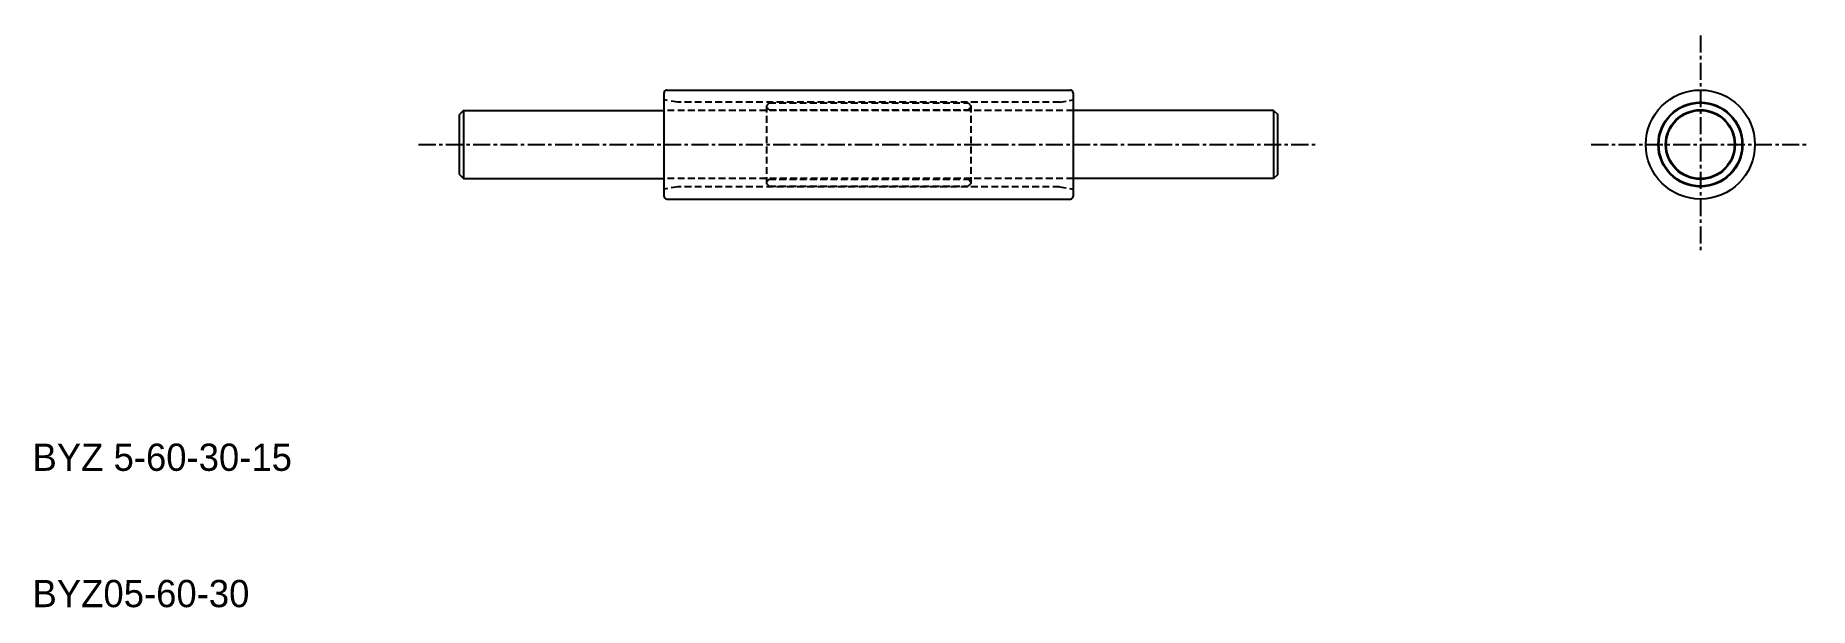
# Model space of a CAD drawing. Extents: x 0 to 130, y 153 to 195.
import ezdxf

# ---------------------------------------------------------------- set-up
doc = ezdxf.new("R2010")
doc.units = 0
doc.linetypes.add('CENTER', pattern=[2, 1.25, -0.25, 0.25, -0.25])
doc.linetypes.add('DASHED', pattern=[0.75, 0.5, -0.25])
doc.layers.get('0').update_dxf_attribs({"linetype": 'CONTINUOUS'})
doc.layers.add('CENTER', color=1, linetype='CENTER')

msp = doc.modelspace()

# ---------------------------------------------------------------- linework, layer by layer
at = {"color": 7, "linetype": 'CONTINUOUS'}
for p, q in [((45.95, 191.42), (75.55, 191.42)), ((45.75, 183.62), (45.75, 191.22)), ((75.75, 191.22), (75.75, 183.62)), ((31.05, 189.92), (30.75, 189.62)), ((30.75, 185.22), (30.75, 189.62)), ((31.05, 189.92), (31.05, 184.92)), ((31.05, 189.92), (45.75, 189.92)), ((90.45, 189.92), (75.75, 189.92)), ((90.45, 189.92), (90.75, 189.62)), ((90.45, 189.92), (90.45, 184.92)), ((90.75, 185.22), (90.75, 189.62)), ((30.75, 185.22), (31.05, 184.92)), ((31.05, 184.92), (45.75, 184.92)), ((90.45, 184.92), (75.75, 184.92)), ((90.75, 185.22), (90.45, 184.92)), ((45.95, 183.42), (75.55, 183.42))]:
    msp.add_line(p, q, dxfattribs=at)
at = {"color": 3, "linetype": 'DASHED'}
for p, q in [((46.75, 190.52), (45.75, 190.7)), ((74.75, 190.52), (46.75, 190.52)), ((53.45, 190.47), (53.25, 190.27)), ((53.25, 190.27), (53.25, 184.57)), ((53.45, 189.97), (53.25, 190.17)), ((53.45, 190.47), (68.05, 190.47)), ((53.45, 189.97), (68.05, 189.97)), ((68.05, 190.47), (68.25, 190.27)), ((68.05, 189.97), (68.25, 190.17)), ((68.25, 190.27), (68.25, 184.57)), ((74.75, 190.52), (75.75, 190.7)), ((75.75, 189.92), (45.75, 189.92)), ((75.75, 184.92), (45.75, 184.92)), ((53.45, 184.87), (53.25, 184.67)), ((53.45, 184.87), (68.05, 184.87)), ((68.05, 184.87), (68.25, 184.67)), ((46.75, 184.32), (45.75, 184.15)), ((74.75, 184.32), (46.75, 184.32)), ((53.45, 184.37), (53.25, 184.57)), ((53.45, 184.37), (68.05, 184.37)), ((68.25, 184.57), (68.05, 184.37)), ((74.75, 184.32), (75.75, 184.15))]:
    msp.add_line(p, q, dxfattribs=at)
at = {"color": 7, "linetype": 'CONTINUOUS'}
for radius in [4, 3.1, 3.05, 2.55, 2.5]:
    msp.add_circle((121.75, 187.42), radius, dxfattribs=at)
for centre, radius, start, end in [((45.95, 191.22), 0.2, 90, 180), ((75.55, 191.22), 0.2, 0, 90), ((121.75, 190.22), 0.3, 54.7821, 125.2179), ((121.75, 190.22), 0.3, 238.1793, 301.8207), ((119.33, 188.82), 0.3, 114.7821, 185.2179), ((119.33, 188.82), 0.3, 298.1793, 1.8207), ((124.18, 188.82), 0.3, 178.1793, 241.8207), ((124.18, 188.82), 0.3, 354.7821, 65.2179), ((119.33, 186.02), 0.3, 174.7821, 245.2179), ((119.33, 186.02), 0.3, 358.1793, 61.8207), ((124.18, 186.02), 0.3, 118.1793, 181.8207), ((124.18, 186.02), 0.3, 294.7821, 5.2179), ((121.75, 184.62), 0.3, 58.1793, 121.8207), ((45.95, 183.62), 0.2, 180, 270), ((75.55, 183.62), 0.2, 270, 0), ((121.75, 184.62), 0.3, 234.7821, 305.2179)]:
    msp.add_arc(centre, radius, start, end, dxfattribs=at)
at = {"layer": 'CENTER', "color": 1, "linetype": 'CENTER'}
for p, q in [((121.75, 195.42), (121.75, 179.42)), ((27.75, 187.42), (93.75, 187.42)), ((113.75, 187.42), (129.75, 187.42))]:
    msp.add_line(p, q, dxfattribs=at)

# ---------------------------------------------------------------- texts
at = {"color": 7, "linetype": 'CONTINUOUS'}
for s, p in [('BYZ 5-60-30-15', (-0.57, 163.48)), ('BYZ05-60-30', (-0.57, 153.48))]:
    msp.add_text(s, height=2, dxfattribs=at).set_placement(p)

doc.saveas('drawing.dxf')
